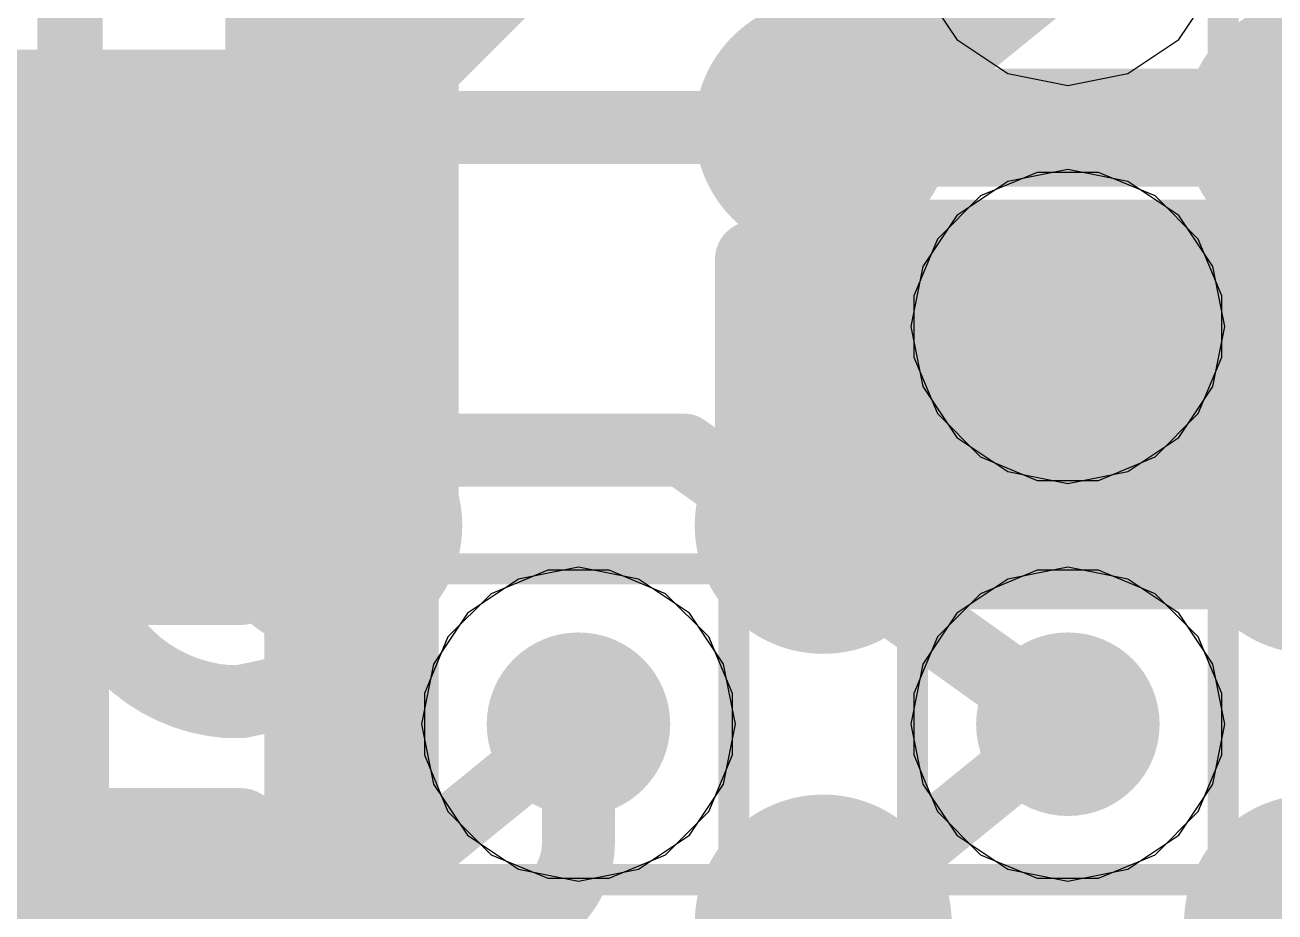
# Model space of a CAD drawing. Header units: inches. Extents: x -6 to 284, y -12 to 154.
# Drawn here: x 75.297 to 77.34, y 14.276 to 15.726 of the extents above; entities that cross this region are included whole.
import ezdxf

# ---------------------------------------------------------------- set-up
doc = ezdxf.new("R2010")
doc.units = ezdxf.units.IN
for name, color, linetype in [('Board Outline', 216, 'Continuous'), ('Bottom Layer', 5, 'Continuous'), ('Bottom Overlay', 54, 'Continuous'), ('Bottom Paste', 16, 'Continuous'), ('Bottom Solder', 6, 'Continuous'), ('Drill Drawing', 1, 'Continuous'), ('GND-1', 16, 'Continuous'), ('GND-2', 90, 'Continuous'), ('GND-3', 216, 'Continuous'), ('GND-4', 54, 'Continuous'), ('PWR-1', 156, 'Continuous'), ('PWR-2', 130, 'Continuous'), ('Signal L1', 76, 'Continuous'), ('Signal L2', 6, 'Continuous'), ('Top Layer', 1, 'Continuous'), ('Top Paste', 8, 'Continuous'), ('Top Solder', 216, 'Continuous'), ('Via Holes', 16, 'Continuous')]:
    doc.layers.add(name, color=color, linetype=linetype)

# ---------------------------------------------------------------- blocks, each defined once
blk = doc.blocks.new('C___0402_B_106')
at = {"layer": 'Bottom Layer'}
for points in [[(-0.2413, 0.3175), (-0.2412999999999999, -0.3175), (-0.6985, -0.3175), (-0.6985, 0.3175)], [(0.6985, 0.3175), (0.6985, -0.3175), (0.2413, -0.3175), (0.2412999999999999, 0.3175)]]:
    blk.add_hatch(color=5, dxfattribs=at).paths.add_polyline_path(points)
at = {"layer": 'Bottom Paste'}
for points in [[(-0.2413, 0.3175), (-0.2412999999999999, -0.3175), (-0.6985, -0.3175), (-0.6985, 0.3175)], [(0.6985, 0.3175), (0.6985, -0.3175), (0.2413, -0.3175), (0.2412999999999999, 0.3175)]]:
    blk.add_hatch(color=16, dxfattribs=at).paths.add_polyline_path(points)
at = {"layer": 'Bottom Solder'}
for points in [[(-0.18130012, 0.37749988), (-0.18130012, -0.37749988), (-0.7584998799999999, -0.37749988), (-0.7584998799999999, 0.37749988)], [(0.7584998799999999, 0.37749988), (0.7584998799999999, -0.37749988), (0.18130012, -0.37749988), (0.18130012, 0.37749988)]]:
    blk.add_hatch(color=6, dxfattribs=at).paths.add_polyline_path(points)
at = {"layer": 'Bottom Overlay'}
for points in [[(-0.7874, -0.4064, 0.127, 0.127, 0), (-0.7874, 0.4064, 0.127, 0.127, 0)], [(-0.2794, 0.4064, 0.127, 0.127, 0), (-0.7874, 0.4064, 0.127, 0.127, 0)], [(0.7874, 0.4064, 0.127, 0.127, 0), (0.2794, 0.4064, 0.127, 0.127, 0)], [(0.7874, -0.4064, 0.127, 0.127, 0), (0.7874, 0.4064, 0.127, 0.127, 0)], [(-0.2794, -0.4064, 0.127, 0.127, 0), (-0.7874, -0.4064, 0.127, 0.127, 0)], [(0.7874, -0.4064, 0.127, 0.127, 0), (0.2794, -0.4064, 0.127, 0.127, 0)]]:
    blk.add_lwpolyline(points, format="xyseb", dxfattribs=at)
for points in [[(-0.8191499999999999, 0.4064, 0.0635, 0.0635, 1), (-0.7556499999999999, 0.4064, 0.0635, 0.0635, 1)], [(-0.8191499999999999, 0.4064, 0.0635, 0.0635, 1), (-0.7556499999999999, 0.4064, 0.0635, 0.0635, 1)], [(-0.31115, 0.4064, 0.0635, 0.0635, 1), (-0.24765, 0.4064, 0.0635, 0.0635, 1)], [(0.24765, 0.4064, 0.0635, 0.0635, 1), (0.31115, 0.4064, 0.0635, 0.0635, 1)], [(0.7556499999999999, 0.4064, 0.0635, 0.0635, 1), (0.8191499999999999, 0.4064, 0.0635, 0.0635, 1)], [(0.7556499999999999, 0.4064, 0.0635, 0.0635, 1), (0.8191499999999999, 0.4064, 0.0635, 0.0635, 1)], [(-0.8191499999999999, -0.4064, 0.0635, 0.0635, 1), (-0.7556499999999999, -0.4064, 0.0635, 0.0635, 1)], [(-0.8191499999999999, -0.4064, 0.0635, 0.0635, 1), (-0.7556499999999999, -0.4064, 0.0635, 0.0635, 1)], [(-0.31115, -0.4064, 0.0635, 0.0635, 1), (-0.24765, -0.4064, 0.0635, 0.0635, 1)], [(0.24765, -0.4064, 0.0635, 0.0635, 1), (0.31115, -0.4064, 0.0635, 0.0635, 1)], [(0.7556499999999999, -0.4064, 0.0635, 0.0635, 1), (0.8191499999999999, -0.4064, 0.0635, 0.0635, 1)], [(0.7556499999999999, -0.4064, 0.0635, 0.0635, 1), (0.8191499999999999, -0.4064, 0.0635, 0.0635, 1)]]:
    blk.add_lwpolyline(points, format="xyseb", close=True, dxfattribs=at)
blk = doc.blocks.new('200_WFBGA__10_15__127')
at = {"layer": 'Top Layer'}
h = blk.add_hatch(color=1, dxfattribs=at)
edge = h.paths.add_edge_path()
edge.add_arc((1.999996, 6.824979999999999), 0.15999968, 0, 360)
h = blk.add_hatch(color=1, dxfattribs=at)
edge = h.paths.add_edge_path()
edge.add_arc((2.800096, 6.824979999999999), 0.15999968, 0, 360)
h = blk.add_hatch(color=1, dxfattribs=at)
edge = h.paths.add_edge_path()
edge.add_arc((3.599942, 6.824979999999999), 0.15999968, 0, 360)
h = blk.add_hatch(color=1, dxfattribs=at)
edge = h.paths.add_edge_path()
edge.add_arc((1.999996, 6.174994), 0.15999968, 0, 360)
h = blk.add_hatch(color=1, dxfattribs=at)
edge = h.paths.add_edge_path()
edge.add_arc((2.800096, 6.174994), 0.15999968, 0, 360)
h = blk.add_hatch(color=1, dxfattribs=at)
edge = h.paths.add_edge_path()
edge.add_arc((3.599942, 6.174994), 0.15999968, 0, 360)
h = blk.add_hatch(color=1, dxfattribs=at)
edge = h.paths.add_edge_path()
edge.add_arc((1.999996, 5.525008), 0.15999968, 0, 360)
h = blk.add_hatch(color=1, dxfattribs=at)
edge = h.paths.add_edge_path()
edge.add_arc((2.800096, 5.525008), 0.15999968, 0, 360)
h = blk.add_hatch(color=1, dxfattribs=at)
edge = h.paths.add_edge_path()
edge.add_arc((3.599942, 5.525008), 0.15999968, 0, 360)
at = {"layer": 'Top Paste'}
h = blk.add_hatch(color=8, dxfattribs=at)
edge = h.paths.add_edge_path()
edge.add_arc((1.999996, 6.824979999999999), 0.15999968, 0, 360)
h = blk.add_hatch(color=8, dxfattribs=at)
edge = h.paths.add_edge_path()
edge.add_arc((2.800096, 6.824979999999999), 0.15999968, 0, 360)
h = blk.add_hatch(color=8, dxfattribs=at)
edge = h.paths.add_edge_path()
edge.add_arc((3.599942, 6.824979999999999), 0.15999968, 0, 360)
h = blk.add_hatch(color=8, dxfattribs=at)
edge = h.paths.add_edge_path()
edge.add_arc((1.999996, 6.174994), 0.15999968, 0, 360)
h = blk.add_hatch(color=8, dxfattribs=at)
edge = h.paths.add_edge_path()
edge.add_arc((2.800096, 6.174994), 0.15999968, 0, 360)
h = blk.add_hatch(color=8, dxfattribs=at)
edge = h.paths.add_edge_path()
edge.add_arc((3.599942, 6.174994), 0.15999968, 0, 360)
h = blk.add_hatch(color=8, dxfattribs=at)
edge = h.paths.add_edge_path()
edge.add_arc((1.999996, 5.525008), 0.15999968, 0, 360)
h = blk.add_hatch(color=8, dxfattribs=at)
edge = h.paths.add_edge_path()
edge.add_arc((2.800096, 5.525008), 0.15999968, 0, 360)
h = blk.add_hatch(color=8, dxfattribs=at)
edge = h.paths.add_edge_path()
edge.add_arc((3.599942, 5.525008), 0.15999968, 0, 360)
at = {"layer": 'Top Solder'}
h = blk.add_hatch(color=216, dxfattribs=at)
edge = h.paths.add_edge_path()
edge.add_arc((1.999996, 6.824979999999999), 0.21001228, 0, 360)
h = blk.add_hatch(color=216, dxfattribs=at)
edge = h.paths.add_edge_path()
edge.add_arc((2.800096, 6.824979999999999), 0.21001228, 0, 360)
h = blk.add_hatch(color=216, dxfattribs=at)
edge = h.paths.add_edge_path()
edge.add_arc((3.599942, 6.824979999999999), 0.21001228, 0, 360)
h = blk.add_hatch(color=216, dxfattribs=at)
edge = h.paths.add_edge_path()
edge.add_arc((1.999996, 6.174994), 0.21001228, 0, 360)
h = blk.add_hatch(color=216, dxfattribs=at)
edge = h.paths.add_edge_path()
edge.add_arc((2.800096, 6.174994), 0.21001228, 0, 360)
h = blk.add_hatch(color=216, dxfattribs=at)
edge = h.paths.add_edge_path()
edge.add_arc((3.599942, 6.174994), 0.21001228, 0, 360)
h = blk.add_hatch(color=216, dxfattribs=at)
edge = h.paths.add_edge_path()
edge.add_arc((1.999996, 5.525008), 0.21001228, 0, 360)
h = blk.add_hatch(color=216, dxfattribs=at)
edge = h.paths.add_edge_path()
edge.add_arc((2.800096, 5.525008), 0.21001228, 0, 360)
h = blk.add_hatch(color=216, dxfattribs=at)
edge = h.paths.add_edge_path()
edge.add_arc((3.599942, 5.525008), 0.21001228, 0, 360)
blk = doc.blocks.new('C___0402_B_275')
at = {"layer": 'Bottom Layer'}
for points in [[(-0.2413, 0.3175), (-0.2412999999999999, -0.3175), (-0.6985, -0.3175), (-0.6985, 0.3175)], [(0.6985, 0.3175), (0.6985, -0.3175), (0.2413, -0.3175), (0.2412999999999999, 0.3175)]]:
    blk.add_hatch(color=5, dxfattribs=at).paths.add_polyline_path(points)
at = {"layer": 'Bottom Paste'}
for points in [[(-0.2413, 0.3175), (-0.2412999999999999, -0.3175), (-0.6985, -0.3175), (-0.6985, 0.3175)], [(0.6985, 0.3175), (0.6985, -0.3175), (0.2413, -0.3175), (0.2412999999999999, 0.3175)]]:
    blk.add_hatch(color=16, dxfattribs=at).paths.add_polyline_path(points)
at = {"layer": 'Bottom Solder'}
for points in [[(-0.18130012, 0.37749988), (-0.18130012, -0.37749988), (-0.7584998799999999, -0.37749988), (-0.7584998799999999, 0.37749988)], [(0.7584998799999999, 0.37749988), (0.7584998799999999, -0.37749988), (0.18130012, -0.37749988), (0.18130012, 0.37749988)]]:
    blk.add_hatch(color=6, dxfattribs=at).paths.add_polyline_path(points)
at = {"layer": 'Bottom Overlay'}
for points in [[(-0.7874, 0.4064, 0.127, 0.127, 0), (-0.7874, -0.4064, 0.127, 0.127, 0)], [(-0.2794, 0.4064, 0.127, 0.127, 0), (-0.7874, 0.4064, 0.127, 0.127, 0)], [(0.7874, 0.4064, 0.127, 0.127, 0), (0.2794, 0.4064, 0.127, 0.127, 0)], [(0.7874, 0.4064, 0.127, 0.127, 0), (0.7874, -0.4064, 0.127, 0.127, 0)], [(-0.2794, -0.4064, 0.127, 0.127, 0), (-0.7874, -0.4064, 0.127, 0.127, 0)], [(0.7874, -0.4064, 0.127, 0.127, 0), (0.2794, -0.4064, 0.127, 0.127, 0)]]:
    blk.add_lwpolyline(points, format="xyseb", dxfattribs=at)
for points in [[(-0.8191499999999999, 0.4064, 0.0635, 0.0635, 1), (-0.7556499999999999, 0.4064, 0.0635, 0.0635, 1)], [(-0.8191499999999999, 0.4064, 0.0635, 0.0635, 1), (-0.7556499999999999, 0.4064, 0.0635, 0.0635, 1)], [(-0.31115, 0.4064, 0.0635, 0.0635, 1), (-0.24765, 0.4064, 0.0635, 0.0635, 1)], [(0.24765, 0.4064, 0.0635, 0.0635, 1), (0.31115, 0.4064, 0.0635, 0.0635, 1)], [(0.7556499999999999, 0.4064, 0.0635, 0.0635, 1), (0.8191499999999999, 0.4064, 0.0635, 0.0635, 1)], [(0.7556499999999999, 0.4064, 0.0635, 0.0635, 1), (0.8191499999999999, 0.4064, 0.0635, 0.0635, 1)], [(-0.8191499999999999, -0.4064, 0.0635, 0.0635, 1), (-0.7556499999999999, -0.4064, 0.0635, 0.0635, 1)], [(-0.8191499999999999, -0.4064, 0.0635, 0.0635, 1), (-0.7556499999999999, -0.4064, 0.0635, 0.0635, 1)], [(-0.31115, -0.4064, 0.0635, 0.0635, 1), (-0.24765, -0.4064, 0.0635, 0.0635, 1)], [(0.24765, -0.4064, 0.0635, 0.0635, 1), (0.31115, -0.4064, 0.0635, 0.0635, 1)], [(0.7556499999999999, -0.4064, 0.0635, 0.0635, 1), (0.8191499999999999, -0.4064, 0.0635, 0.0635, 1)], [(0.7556499999999999, -0.4064, 0.0635, 0.0635, 1), (0.8191499999999999, -0.4064, 0.0635, 0.0635, 1)]]:
    blk.add_lwpolyline(points, format="xyseb", close=True, dxfattribs=at)
blk = doc.blocks.new('C___0402_B_283')
at = {"layer": 'Bottom Layer'}
for points in [[(-0.2413, 0.3175), (-0.2412999999999999, -0.3175), (-0.6985, -0.3175), (-0.6985, 0.3175)], [(0.6985, 0.3175), (0.6985, -0.3175), (0.2413, -0.3175), (0.2412999999999999, 0.3175)]]:
    blk.add_hatch(color=5, dxfattribs=at).paths.add_polyline_path(points)
at = {"layer": 'Bottom Paste'}
for points in [[(-0.2413, 0.3175), (-0.2412999999999999, -0.3175), (-0.6985, -0.3175), (-0.6985, 0.3175)], [(0.6985, 0.3175), (0.6985, -0.3175), (0.2413, -0.3175), (0.2412999999999999, 0.3175)]]:
    blk.add_hatch(color=16, dxfattribs=at).paths.add_polyline_path(points)
at = {"layer": 'Bottom Solder'}
for points in [[(-0.18130012, 0.37749988), (-0.18130012, -0.37749988), (-0.7584998799999999, -0.37749988), (-0.7584998799999999, 0.37749988)], [(0.7584998799999999, 0.37749988), (0.7584998799999999, -0.37749988), (0.18130012, -0.37749988), (0.18130012, 0.37749988)]]:
    blk.add_hatch(color=6, dxfattribs=at).paths.add_polyline_path(points)
at = {"layer": 'Bottom Overlay'}
for points in [[(-0.7874, 0.4064, 0.127, 0.127, 0), (-0.7874, -0.4064, 0.127, 0.127, 0)], [(-0.2794, 0.4064, 0.127, 0.127, 0), (-0.7874, 0.4064, 0.127, 0.127, 0)], [(0.7874, 0.4064, 0.127, 0.127, 0), (0.2794, 0.4064, 0.127, 0.127, 0)], [(0.7874, 0.4064, 0.127, 0.127, 0), (0.7874, -0.4064, 0.127, 0.127, 0)], [(-0.2794, -0.4064, 0.127, 0.127, 0), (-0.7874, -0.4064, 0.127, 0.127, 0)], [(0.7874, -0.4064, 0.127, 0.127, 0), (0.2794, -0.4064, 0.127, 0.127, 0)]]:
    blk.add_lwpolyline(points, format="xyseb", dxfattribs=at)
for points in [[(-0.8191499999999999, 0.4064, 0.0635, 0.0635, 1), (-0.7556499999999999, 0.4064, 0.0635, 0.0635, 1)], [(-0.8191499999999999, 0.4064, 0.0635, 0.0635, 1), (-0.7556499999999999, 0.4064, 0.0635, 0.0635, 1)], [(-0.31115, 0.4064, 0.0635, 0.0635, 1), (-0.24765, 0.4064, 0.0635, 0.0635, 1)], [(0.24765, 0.4064, 0.0635, 0.0635, 1), (0.31115, 0.4064, 0.0635, 0.0635, 1)], [(0.7556499999999999, 0.4064, 0.0635, 0.0635, 1), (0.8191499999999999, 0.4064, 0.0635, 0.0635, 1)], [(0.7556499999999999, 0.4064, 0.0635, 0.0635, 1), (0.8191499999999999, 0.4064, 0.0635, 0.0635, 1)], [(-0.8191499999999999, -0.4064, 0.0635, 0.0635, 1), (-0.7556499999999999, -0.4064, 0.0635, 0.0635, 1)], [(-0.8191499999999999, -0.4064, 0.0635, 0.0635, 1), (-0.7556499999999999, -0.4064, 0.0635, 0.0635, 1)], [(-0.31115, -0.4064, 0.0635, 0.0635, 1), (-0.24765, -0.4064, 0.0635, 0.0635, 1)], [(0.24765, -0.4064, 0.0635, 0.0635, 1), (0.31115, -0.4064, 0.0635, 0.0635, 1)], [(0.7556499999999999, -0.4064, 0.0635, 0.0635, 1), (0.8191499999999999, -0.4064, 0.0635, 0.0635, 1)], [(0.7556499999999999, -0.4064, 0.0635, 0.0635, 1), (0.8191499999999999, -0.4064, 0.0635, 0.0635, 1)]]:
    blk.add_lwpolyline(points, format="xyseb", close=True, dxfattribs=at)

msp = doc.modelspace()

# ---------------------------------------------------------------- hatches: boundary and pattern name
at = {"layer": 'Bottom Layer'}
h = msp.add_hatch(color=5, dxfattribs=at)
edge = h.paths.add_edge_path()
edge.add_arc((77.00183482, 15.2331928), 0.1499997, 0, 360)
h = msp.add_hatch(color=5, dxfattribs=at)
edge = h.paths.add_edge_path()
edge.add_arc((76.20184404, 14.58319156), 0.1499997, 0, 360)
h = msp.add_hatch(color=5, dxfattribs=at)
edge = h.paths.add_edge_path()
edge.add_arc((77.00184497999999, 14.58319156), 0.1499997, 0, 360)
at = {"layer": 'GND-1'}
h = msp.add_hatch(color=16, dxfattribs=at)
edge = h.paths.add_edge_path()
edge.add_arc((77.00183482, 15.2331928), 0.1499997, 0, 360)
h = msp.add_hatch(color=16, dxfattribs=at)
edge = h.paths.add_edge_path()
edge.add_arc((76.20184404, 14.58319156), 0.1499997, 0, 360)
h = msp.add_hatch(color=16, dxfattribs=at)
edge = h.paths.add_edge_path()
edge.add_arc((77.00184497999999, 14.58319156), 0.1499997, 0, 360)
at = {"layer": 'GND-2'}
h = msp.add_hatch(color=90, dxfattribs=at)
edge = h.paths.add_edge_path()
edge.add_arc((77.00183482, 15.2331928), 0.1499997, 0, 360)
h = msp.add_hatch(color=90, dxfattribs=at)
edge = h.paths.add_edge_path()
edge.add_arc((76.20184404, 14.58319156), 0.1499997, 0, 360)
h = msp.add_hatch(color=90, dxfattribs=at)
edge = h.paths.add_edge_path()
edge.add_arc((77.00184497999999, 14.58319156), 0.1499997, 0, 360)
at = {"layer": 'GND-3'}
h = msp.add_hatch(color=216, dxfattribs=at)
edge = h.paths.add_edge_path()
edge.add_arc((77.00183482, 15.2331928), 0.1499997, 0, 360)
h = msp.add_hatch(color=216, dxfattribs=at)
edge = h.paths.add_edge_path()
edge.add_arc((76.20184404, 14.58319156), 0.1499997, 0, 360)
h = msp.add_hatch(color=216, dxfattribs=at)
edge = h.paths.add_edge_path()
edge.add_arc((77.00184497999999, 14.58319156), 0.1499997, 0, 360)
at = {"layer": 'GND-4'}
h = msp.add_hatch(color=54, dxfattribs=at)
edge = h.paths.add_edge_path()
edge.add_arc((77.00183482, 15.2331928), 0.1499997, 0, 360)
h = msp.add_hatch(color=54, dxfattribs=at)
edge = h.paths.add_edge_path()
edge.add_arc((76.20184404, 14.58319156), 0.1499997, 0, 360)
h = msp.add_hatch(color=54, dxfattribs=at)
edge = h.paths.add_edge_path()
edge.add_arc((77.00184497999999, 14.58319156), 0.1499997, 0, 360)
at = {"layer": 'PWR-1'}
h = msp.add_hatch(color=156, dxfattribs=at)
edge = h.paths.add_edge_path()
edge.add_arc((77.00183482, 15.2331928), 0.1499997, 0, 360)
h = msp.add_hatch(color=156, dxfattribs=at)
edge = h.paths.add_edge_path()
edge.add_arc((76.20184404, 14.58319156), 0.1499997, 0, 360)
h = msp.add_hatch(color=156, dxfattribs=at)
edge = h.paths.add_edge_path()
edge.add_arc((77.00184497999999, 14.58319156), 0.1499997, 0, 360)
at = {"layer": 'PWR-2'}
h = msp.add_hatch(color=130, dxfattribs=at)
edge = h.paths.add_edge_path()
edge.add_arc((77.00183482, 15.2331928), 0.1499997, 0, 360)
h = msp.add_hatch(color=130, dxfattribs=at)
edge = h.paths.add_edge_path()
edge.add_arc((76.20184404, 14.58319156), 0.1499997, 0, 360)
h = msp.add_hatch(color=130, dxfattribs=at)
edge = h.paths.add_edge_path()
edge.add_arc((77.00184497999999, 14.58319156), 0.1499997, 0, 360)
at = {"layer": 'Signal L1'}
h = msp.add_hatch(color=76, dxfattribs=at)
edge = h.paths.add_edge_path()
edge.add_arc((77.00183482, 15.2331928), 0.1499997, 0, 360)
h = msp.add_hatch(color=76, dxfattribs=at)
edge = h.paths.add_edge_path()
edge.add_arc((76.20184404, 14.58319156), 0.1499997, 0, 360)
h = msp.add_hatch(color=76, dxfattribs=at)
edge = h.paths.add_edge_path()
edge.add_arc((77.00184497999999, 14.58319156), 0.1499997, 0, 360)
at = {"layer": 'Signal L2'}
h = msp.add_hatch(color=6, dxfattribs=at)
edge = h.paths.add_edge_path()
edge.add_arc((77.00183482, 15.2331928), 0.1499997, 0, 360)
h = msp.add_hatch(color=6, dxfattribs=at)
edge = h.paths.add_edge_path()
edge.add_arc((76.20184404, 14.58319156), 0.1499997, 0, 360)
h = msp.add_hatch(color=6, dxfattribs=at)
edge = h.paths.add_edge_path()
edge.add_arc((77.00184497999999, 14.58319156), 0.1499997, 0, 360)
at = {"layer": 'Top Layer'}
h = msp.add_hatch(color=1, dxfattribs=at)
edge = h.paths.add_edge_path()
edge.add_arc((77.00183482, 15.2331928), 0.1499997, 0, 360)
h = msp.add_hatch(color=1, dxfattribs=at)
edge = h.paths.add_edge_path()
edge.add_arc((76.20184404, 14.58319156), 0.1499997, 0, 360)
h = msp.add_hatch(color=1, dxfattribs=at)
edge = h.paths.add_edge_path()
edge.add_arc((77.00184497999999, 14.58319156), 0.1499997, 0, 360)
at = {"layer": 'Via Holes'}
h = msp.add_hatch(color=7, dxfattribs=at)
edge = h.paths.add_edge_path()
edge.add_arc((77.00183482, 15.2331928), 0.07499858, 0, 360)
h = msp.add_hatch(color=7, dxfattribs=at)
edge = h.paths.add_edge_path()
edge.add_arc((76.20184404, 14.58319156), 0.07499858, 0, 360)
h = msp.add_hatch(color=7, dxfattribs=at)
edge = h.paths.add_edge_path()
edge.add_arc((77.00184497999999, 14.58319156), 0.07499858, 0, 360)

# ---------------------------------------------------------------- linework, layer by layer
at = {"layer": 'Board Outline'}
msp.add_lwpolyline([(75.55088776, 20.35987292, 0.1778, 0.1778, -0.4142135158828696), (82.72026128, 13.18848264, 0.1778, 0.1778, 0)], format="xyseb", dxfattribs=at)
at = {"layer": 'Bottom Layer'}
msp.add_lwpolyline([(75.33273731999999, 14.00881628, 0.2032, 0.2032, 0), (75.33273731999999, 15.17721628, 0.2032, 0.2032, 0)], format="xyseb", dxfattribs=at)
msp.add_lwpolyline([(75.28193732, 15.17721628, 0.1016, 0.1016, 1), (75.38353732, 15.17721628, 0.1016, 0.1016, 1)], format="xyseb", close=True, dxfattribs=at)
at = {"layer": 'Drill Drawing'}
for points in [[(76.74783482, 15.62919404, 0.0508, 0.0508, 0), (76.74783482, 16.13719404, 0.0508, 0.0508, 0)], [(77.25583481999999, 15.62919404, 0.0508, 0.0508, 0), (77.25583481999999, 16.13719404, 0.0508, 0.0508, 0)], [(76.74783482, 15.62919404, 0.0508, 0.0508, 0), (77.25583481999999, 15.62919404, 0.0508, 0.0508, 0)], [(76.74783482, 15.4871928, 0.0508, 0.0508, 0), (77.25583481999999, 15.4871928, 0.0508, 0.0508, 0)], [(76.74783482, 14.9791928, 0.0508, 0.0508, 0), (76.74783482, 15.4871928, 0.0508, 0.0508, 0)], [(77.25583481999999, 14.9791928, 0.0508, 0.0508, 0), (77.25583481999999, 15.4871928, 0.0508, 0.0508, 0)], [(76.74783482, 14.9791928, 0.0508, 0.0508, 0), (77.25583481999999, 14.9791928, 0.0508, 0.0508, 0)], [(75.94784403999999, 14.83719156, 0.0508, 0.0508, 0), (76.45584404, 14.83719156, 0.0508, 0.0508, 0)], [(75.94784403999999, 14.32919156, 0.0508, 0.0508, 0), (75.94784403999999, 14.83719156, 0.0508, 0.0508, 0)], [(76.45584404, 14.32919156, 0.0508, 0.0508, 0), (76.45584404, 14.83719156, 0.0508, 0.0508, 0)], [(76.74784498, 14.83719156, 0.0508, 0.0508, 0), (77.25584497999999, 14.83719156, 0.0508, 0.0508, 0)], [(76.74784498, 14.32919156, 0.0508, 0.0508, 0), (76.74784498, 14.83719156, 0.0508, 0.0508, 0)], [(77.25584497999999, 14.32919156, 0.0508, 0.0508, 0), (77.25584497999999, 14.83719156, 0.0508, 0.0508, 0)], [(75.94784403999999, 14.32919156, 0.0508, 0.0508, 0), (76.45584404, 14.32919156, 0.0508, 0.0508, 0)], [(76.74784498, 14.32919156, 0.0508, 0.0508, 0), (77.25584497999999, 14.32919156, 0.0508, 0.0508, 0)]]:
    msp.add_lwpolyline(points, format="xyseb", dxfattribs=at)
for points in [[(76.73513482, 15.62919404, 0.0254, 0.0254, 1), (76.76053481999999, 15.62919404, 0.0254, 0.0254, 1)], [(76.73513482, 15.62919404, 0.0254, 0.0254, 1), (76.76053481999999, 15.62919404, 0.0254, 0.0254, 1)], [(77.24313482, 15.62919404, 0.0254, 0.0254, 1), (77.26853482, 15.62919404, 0.0254, 0.0254, 1)], [(77.24313482, 15.62919404, 0.0254, 0.0254, 1), (77.26853482, 15.62919404, 0.0254, 0.0254, 1)], [(76.73513482, 15.4871928, 0.0254, 0.0254, 1), (76.76053481999999, 15.4871928, 0.0254, 0.0254, 1)], [(76.73513482, 15.4871928, 0.0254, 0.0254, 1), (76.76053481999999, 15.4871928, 0.0254, 0.0254, 1)], [(77.24313482, 15.4871928, 0.0254, 0.0254, 1), (77.26853482, 15.4871928, 0.0254, 0.0254, 1)], [(77.24313482, 15.4871928, 0.0254, 0.0254, 1), (77.26853482, 15.4871928, 0.0254, 0.0254, 1)], [(76.73513482, 14.9791928, 0.0254, 0.0254, 1), (76.76053481999999, 14.9791928, 0.0254, 0.0254, 1)], [(76.73513482, 14.9791928, 0.0254, 0.0254, 1), (76.76053481999999, 14.9791928, 0.0254, 0.0254, 1)], [(77.24313482, 14.9791928, 0.0254, 0.0254, 1), (77.26853482, 14.9791928, 0.0254, 0.0254, 1)], [(77.24313482, 14.9791928, 0.0254, 0.0254, 1), (77.26853482, 14.9791928, 0.0254, 0.0254, 1)], [(75.93514404, 14.83719156, 0.0254, 0.0254, 1), (75.96054404, 14.83719156, 0.0254, 0.0254, 1)], [(75.93514404, 14.83719156, 0.0254, 0.0254, 1), (75.96054404, 14.83719156, 0.0254, 0.0254, 1)], [(76.44314403999999, 14.83719156, 0.0254, 0.0254, 1), (76.46854404, 14.83719156, 0.0254, 0.0254, 1)], [(76.44314403999999, 14.83719156, 0.0254, 0.0254, 1), (76.46854404, 14.83719156, 0.0254, 0.0254, 1)], [(76.73514497999999, 14.83719156, 0.0254, 0.0254, 1), (76.76054498, 14.83719156, 0.0254, 0.0254, 1)], [(76.73514497999999, 14.83719156, 0.0254, 0.0254, 1), (76.76054498, 14.83719156, 0.0254, 0.0254, 1)], [(77.24314498, 14.83719156, 0.0254, 0.0254, 1), (77.26854498, 14.83719156, 0.0254, 0.0254, 1)], [(77.24314498, 14.83719156, 0.0254, 0.0254, 1), (77.26854498, 14.83719156, 0.0254, 0.0254, 1)], [(75.93514404, 14.32919156, 0.0254, 0.0254, 1), (75.96054404, 14.32919156, 0.0254, 0.0254, 1)], [(75.93514404, 14.32919156, 0.0254, 0.0254, 1), (75.96054404, 14.32919156, 0.0254, 0.0254, 1)], [(76.44314403999999, 14.32919156, 0.0254, 0.0254, 1), (76.46854404, 14.32919156, 0.0254, 0.0254, 1)], [(76.44314403999999, 14.32919156, 0.0254, 0.0254, 1), (76.46854404, 14.32919156, 0.0254, 0.0254, 1)], [(76.73514497999999, 14.32919156, 0.0254, 0.0254, 1), (76.76054498, 14.32919156, 0.0254, 0.0254, 1)], [(76.73514497999999, 14.32919156, 0.0254, 0.0254, 1), (76.76054498, 14.32919156, 0.0254, 0.0254, 1)], [(77.24314498, 14.32919156, 0.0254, 0.0254, 1), (77.26854498, 14.32919156, 0.0254, 0.0254, 1)], [(77.24314498, 14.32919156, 0.0254, 0.0254, 1), (77.26854498, 14.32919156, 0.0254, 0.0254, 1)]]:
    msp.add_lwpolyline(points, format="xyseb", close=True, dxfattribs=at)
at = {"layer": 'GND-1'}
for p, q in [((76.9517892, 15.4847925), (76.85931542, 15.4464893)), ((77.05188043999999, 15.4847925), (76.9517892, 15.4847925)), ((77.14435422, 15.4464893), (77.05188043999999, 15.4847925)), ((76.85931542, 15.4464893), (76.78853832, 15.3757122)), ((77.21513132, 15.3757122), (77.14435422, 15.4464893)), ((76.78853832, 15.3757122), (76.75023512, 15.28323842)), ((77.25343452, 15.28323842), (77.21513132, 15.3757122)), ((76.75023512, 15.28323842), (76.75023512, 15.18314718)), ((77.25343452, 15.18314718), (77.25343452, 15.28323842)), ((76.75023512, 15.18314718), (76.78853832, 15.0906734)), ((77.21513132, 15.0906734), (77.25343452, 15.18314718)), ((76.78853832, 15.0906734), (76.85931542, 15.0198963)), ((77.14435422, 15.0198963), (77.21513132, 15.0906734)), ((76.85931542, 15.0198963), (76.9517892, 14.9815931)), ((77.05188043999999, 14.9815931), (77.14435422, 15.0198963)), ((76.9517892, 14.9815931), (77.05188043999999, 14.9815931)), ((76.15179842, 14.83479126), (76.05932464, 14.79648806)), ((76.25188966, 14.83479126), (76.15179842, 14.83479126)), ((76.34436344, 14.79648806), (76.25188966, 14.83479126)), ((76.95179936, 14.83479126), (76.85932558, 14.79648806)), ((77.05189060000001, 14.83479126), (76.95179936, 14.83479126)), ((77.14436437999998, 14.79648806), (77.05189060000001, 14.83479126)), ((76.05932464, 14.79648806), (75.98854754, 14.72571096)), ((76.41514054, 14.72571096), (76.34436344, 14.79648806)), ((76.85932558, 14.79648806), (76.78854848, 14.72571096)), ((77.21514147999999, 14.72571096), (77.14436437999998, 14.79648806)), ((75.98854754, 14.72571096), (75.95024434, 14.63323718)), ((76.45344374, 14.63323718), (76.41514054, 14.72571096)), ((76.78854848, 14.72571096), (76.75024527999999, 14.63323718)), ((77.25344468, 14.63323718), (77.21514147999999, 14.72571096)), ((75.95024434, 14.63323718), (75.95024434, 14.53314594)), ((76.45344374, 14.53314594), (76.45344374, 14.63323718)), ((76.75024527999999, 14.63323718), (76.75024527999999, 14.53314594)), ((77.25344468, 14.53314594), (77.25344468, 14.63323718)), ((75.95024434, 14.53314594), (75.98854754, 14.44067216)), ((76.41514054, 14.44067216), (76.45344374, 14.53314594)), ((76.75024527999999, 14.53314594), (76.78854848, 14.44067216)), ((77.21514147999999, 14.44067216), (77.25344468, 14.53314594)), ((75.98854754, 14.44067216), (76.05932464, 14.36989506)), ((76.34436344, 14.36989506), (76.41514054, 14.44067216)), ((76.78854848, 14.44067216), (76.85932558, 14.36989506)), ((77.14436437999998, 14.36989506), (77.21514147999999, 14.44067216)), ((76.05932464, 14.36989506), (76.15179842, 14.33159186)), ((76.25188966, 14.33159186), (76.34436344, 14.36989506)), ((76.85932558, 14.36989506), (76.95179936, 14.33159186)), ((77.05189060000001, 14.33159186), (77.14436437999998, 14.36989506)), ((76.15179842, 14.33159186), (76.25188966, 14.33159186)), ((76.95179936, 14.33159186), (77.05189060000001, 14.33159186))]:
    msp.add_line(p, q, dxfattribs=at)
at = {"layer": 'GND-2'}
for p, q in [((76.9517892, 15.4847925), (76.85931542, 15.4464893)), ((77.05188043999999, 15.4847925), (76.9517892, 15.4847925)), ((77.14435422, 15.4464893), (77.05188043999999, 15.4847925)), ((76.85931542, 15.4464893), (76.78853832, 15.3757122)), ((77.21513132, 15.3757122), (77.14435422, 15.4464893)), ((76.78853832, 15.3757122), (76.75023512, 15.28323842)), ((77.25343452, 15.28323842), (77.21513132, 15.3757122)), ((76.75023512, 15.28323842), (76.75023512, 15.18314718)), ((77.25343452, 15.18314718), (77.25343452, 15.28323842)), ((76.75023512, 15.18314718), (76.78853832, 15.0906734)), ((77.21513132, 15.0906734), (77.25343452, 15.18314718)), ((76.78853832, 15.0906734), (76.85931542, 15.0198963)), ((77.14435422, 15.0198963), (77.21513132, 15.0906734)), ((76.85931542, 15.0198963), (76.9517892, 14.9815931)), ((77.05188043999999, 14.9815931), (77.14435422, 15.0198963)), ((76.9517892, 14.9815931), (77.05188043999999, 14.9815931)), ((76.15179842, 14.83479126), (76.05932464, 14.79648806)), ((76.25188966, 14.83479126), (76.15179842, 14.83479126)), ((76.34436344, 14.79648806), (76.25188966, 14.83479126)), ((76.95179936, 14.83479126), (76.85932558, 14.79648806)), ((77.05189060000001, 14.83479126), (76.95179936, 14.83479126)), ((77.14436437999998, 14.79648806), (77.05189060000001, 14.83479126)), ((76.05932464, 14.79648806), (75.98854754, 14.72571096)), ((76.41514054, 14.72571096), (76.34436344, 14.79648806)), ((76.85932558, 14.79648806), (76.78854848, 14.72571096)), ((77.21514147999999, 14.72571096), (77.14436437999998, 14.79648806)), ((75.98854754, 14.72571096), (75.95024434, 14.63323718)), ((76.45344374, 14.63323718), (76.41514054, 14.72571096)), ((76.78854848, 14.72571096), (76.75024527999999, 14.63323718)), ((77.25344468, 14.63323718), (77.21514147999999, 14.72571096)), ((75.95024434, 14.63323718), (75.95024434, 14.53314594)), ((76.45344374, 14.53314594), (76.45344374, 14.63323718)), ((76.75024527999999, 14.63323718), (76.75024527999999, 14.53314594)), ((77.25344468, 14.53314594), (77.25344468, 14.63323718)), ((75.95024434, 14.53314594), (75.98854754, 14.44067216)), ((76.41514054, 14.44067216), (76.45344374, 14.53314594)), ((76.75024527999999, 14.53314594), (76.78854848, 14.44067216)), ((77.21514147999999, 14.44067216), (77.25344468, 14.53314594)), ((75.98854754, 14.44067216), (76.05932464, 14.36989506)), ((76.34436344, 14.36989506), (76.41514054, 14.44067216)), ((76.78854848, 14.44067216), (76.85932558, 14.36989506)), ((77.14436437999998, 14.36989506), (77.21514147999999, 14.44067216)), ((76.05932464, 14.36989506), (76.15179842, 14.33159186)), ((76.25188966, 14.33159186), (76.34436344, 14.36989506)), ((76.85932558, 14.36989506), (76.95179936, 14.33159186)), ((77.05189060000001, 14.33159186), (77.14436437999998, 14.36989506)), ((76.15179842, 14.33159186), (76.25188966, 14.33159186)), ((76.95179936, 14.33159186), (77.05189060000001, 14.33159186))]:
    msp.add_line(p, q, dxfattribs=at)
at = {"layer": 'GND-3'}
for p, q in [((76.9517892, 15.4847925), (76.85931542, 15.4464893)), ((77.05188043999999, 15.4847925), (76.9517892, 15.4847925)), ((77.14435422, 15.4464893), (77.05188043999999, 15.4847925)), ((76.85931542, 15.4464893), (76.78853832, 15.3757122)), ((77.21513132, 15.3757122), (77.14435422, 15.4464893)), ((76.78853832, 15.3757122), (76.75023512, 15.28323842)), ((77.25343452, 15.28323842), (77.21513132, 15.3757122)), ((76.75023512, 15.28323842), (76.75023512, 15.18314718)), ((77.25343452, 15.18314718), (77.25343452, 15.28323842)), ((76.75023512, 15.18314718), (76.78853832, 15.0906734)), ((77.21513132, 15.0906734), (77.25343452, 15.18314718)), ((76.78853832, 15.0906734), (76.85931542, 15.0198963)), ((77.14435422, 15.0198963), (77.21513132, 15.0906734)), ((76.85931542, 15.0198963), (76.9517892, 14.9815931)), ((77.05188043999999, 14.9815931), (77.14435422, 15.0198963)), ((76.9517892, 14.9815931), (77.05188043999999, 14.9815931)), ((76.15179842, 14.83479126), (76.05932464, 14.79648806)), ((76.25188966, 14.83479126), (76.15179842, 14.83479126)), ((76.34436344, 14.79648806), (76.25188966, 14.83479126)), ((76.95179936, 14.83479126), (76.85932558, 14.79648806)), ((77.05189060000001, 14.83479126), (76.95179936, 14.83479126)), ((77.14436437999998, 14.79648806), (77.05189060000001, 14.83479126)), ((76.05932464, 14.79648806), (75.98854754, 14.72571096)), ((76.41514054, 14.72571096), (76.34436344, 14.79648806)), ((76.85932558, 14.79648806), (76.78854848, 14.72571096)), ((77.21514147999999, 14.72571096), (77.14436437999998, 14.79648806)), ((75.98854754, 14.72571096), (75.95024434, 14.63323718)), ((76.45344374, 14.63323718), (76.41514054, 14.72571096)), ((76.78854848, 14.72571096), (76.75024527999999, 14.63323718)), ((77.25344468, 14.63323718), (77.21514147999999, 14.72571096)), ((75.95024434, 14.63323718), (75.95024434, 14.53314594)), ((76.45344374, 14.53314594), (76.45344374, 14.63323718)), ((76.75024527999999, 14.63323718), (76.75024527999999, 14.53314594)), ((77.25344468, 14.53314594), (77.25344468, 14.63323718)), ((75.95024434, 14.53314594), (75.98854754, 14.44067216)), ((76.41514054, 14.44067216), (76.45344374, 14.53314594)), ((76.75024527999999, 14.53314594), (76.78854848, 14.44067216)), ((77.21514147999999, 14.44067216), (77.25344468, 14.53314594)), ((75.98854754, 14.44067216), (76.05932464, 14.36989506)), ((76.34436344, 14.36989506), (76.41514054, 14.44067216)), ((76.78854848, 14.44067216), (76.85932558, 14.36989506)), ((77.14436437999998, 14.36989506), (77.21514147999999, 14.44067216)), ((76.05932464, 14.36989506), (76.15179842, 14.33159186)), ((76.25188966, 14.33159186), (76.34436344, 14.36989506)), ((76.85932558, 14.36989506), (76.95179936, 14.33159186)), ((77.05189060000001, 14.33159186), (77.14436437999998, 14.36989506)), ((76.15179842, 14.33159186), (76.25188966, 14.33159186)), ((76.95179936, 14.33159186), (77.05189060000001, 14.33159186))]:
    msp.add_line(p, q, dxfattribs=at)
at = {"layer": 'GND-4'}
for p, q in [((76.9517892, 15.4847925), (76.85931542, 15.4464893)), ((77.05188043999999, 15.4847925), (76.9517892, 15.4847925)), ((77.14435422, 15.4464893), (77.05188043999999, 15.4847925)), ((76.85931542, 15.4464893), (76.78853832, 15.3757122)), ((77.21513132, 15.3757122), (77.14435422, 15.4464893)), ((76.78853832, 15.3757122), (76.75023512, 15.28323842)), ((77.25343452, 15.28323842), (77.21513132, 15.3757122)), ((76.75023512, 15.28323842), (76.75023512, 15.18314718)), ((77.25343452, 15.18314718), (77.25343452, 15.28323842)), ((76.75023512, 15.18314718), (76.78853832, 15.0906734)), ((77.21513132, 15.0906734), (77.25343452, 15.18314718)), ((76.78853832, 15.0906734), (76.85931542, 15.0198963)), ((77.14435422, 15.0198963), (77.21513132, 15.0906734)), ((76.85931542, 15.0198963), (76.9517892, 14.9815931)), ((77.05188043999999, 14.9815931), (77.14435422, 15.0198963)), ((76.9517892, 14.9815931), (77.05188043999999, 14.9815931)), ((76.15179842, 14.83479126), (76.05932464, 14.79648806)), ((76.25188966, 14.83479126), (76.15179842, 14.83479126)), ((76.34436344, 14.79648806), (76.25188966, 14.83479126)), ((76.95179936, 14.83479126), (76.85932558, 14.79648806)), ((77.05189060000001, 14.83479126), (76.95179936, 14.83479126)), ((77.14436437999998, 14.79648806), (77.05189060000001, 14.83479126)), ((76.05932464, 14.79648806), (75.98854754, 14.72571096)), ((76.41514054, 14.72571096), (76.34436344, 14.79648806)), ((76.85932558, 14.79648806), (76.78854848, 14.72571096)), ((77.21514147999999, 14.72571096), (77.14436437999998, 14.79648806)), ((75.98854754, 14.72571096), (75.95024434, 14.63323718)), ((76.45344374, 14.63323718), (76.41514054, 14.72571096)), ((76.78854848, 14.72571096), (76.75024527999999, 14.63323718)), ((77.25344468, 14.63323718), (77.21514147999999, 14.72571096)), ((75.95024434, 14.63323718), (75.95024434, 14.53314594)), ((76.45344374, 14.53314594), (76.45344374, 14.63323718)), ((76.75024527999999, 14.63323718), (76.75024527999999, 14.53314594)), ((77.25344468, 14.53314594), (77.25344468, 14.63323718)), ((75.95024434, 14.53314594), (75.98854754, 14.44067216)), ((76.41514054, 14.44067216), (76.45344374, 14.53314594)), ((76.75024527999999, 14.53314594), (76.78854848, 14.44067216)), ((77.21514147999999, 14.44067216), (77.25344468, 14.53314594)), ((75.98854754, 14.44067216), (76.05932464, 14.36989506)), ((76.34436344, 14.36989506), (76.41514054, 14.44067216)), ((76.78854848, 14.44067216), (76.85932558, 14.36989506)), ((77.14436437999998, 14.36989506), (77.21514147999999, 14.44067216)), ((76.05932464, 14.36989506), (76.15179842, 14.33159186)), ((76.25188966, 14.33159186), (76.34436344, 14.36989506)), ((76.85932558, 14.36989506), (76.95179936, 14.33159186)), ((77.05189060000001, 14.33159186), (77.14436437999998, 14.36989506)), ((76.15179842, 14.33159186), (76.25188966, 14.33159186)), ((76.95179936, 14.33159186), (77.05189060000001, 14.33159186))]:
    msp.add_line(p, q, dxfattribs=at)
at = {"layer": 'PWR-1'}
for p, q in [((76.7648325, 15.78502558), (76.82044072, 15.70179994)), ((77.18322891999999, 15.70179994), (77.23883713999999, 15.78502558)), ((76.82044072, 15.70179994), (76.90366636, 15.64619172)), ((77.10000328, 15.64619172), (77.18322891999999, 15.70179994)), ((76.90366636, 15.64619172), (77.00183482, 15.6266642)), ((77.00183482, 15.6266642), (77.10000328, 15.64619172)), ((77.00183482, 15.48972264), (76.90366636, 15.47019512)), ((77.10000328, 15.47019512), (77.00183482, 15.48972264)), ((76.90366636, 15.47019512), (76.82044072, 15.4145869)), ((77.18322891999999, 15.4145869), (77.10000328, 15.47019512)), ((76.82044072, 15.4145869), (76.7648325, 15.33136126)), ((77.23883713999999, 15.33136126), (77.18322891999999, 15.4145869)), ((76.7648325, 15.33136126), (76.74530497999999, 15.2331928)), ((77.25836466, 15.2331928), (77.23883713999999, 15.33136126)), ((76.74530497999999, 15.2331928), (76.7648325, 15.13502434)), ((77.23883713999999, 15.13502434), (77.25836466, 15.2331928)), ((76.7648325, 15.13502434), (76.82044072, 15.0517987)), ((77.18322891999999, 15.0517987), (77.23883713999999, 15.13502434)), ((76.82044072, 15.0517987), (76.90366636, 14.99619048)), ((77.10000328, 14.99619048), (77.18322891999999, 15.0517987)), ((76.90366636, 14.99619048), (77.00183482, 14.97666296)), ((77.00183482, 14.97666296), (77.10000328, 14.99619048)), ((76.20184404, 14.8397214), (76.10367557999999, 14.82019388)), ((76.3000125, 14.82019388), (76.20184404, 14.8397214)), ((77.00184497999999, 14.8397214), (76.90367651999999, 14.82019388)), ((77.10001344, 14.82019388), (77.00184497999999, 14.8397214)), ((76.10367557999999, 14.82019388), (76.02044993999999, 14.76458566)), ((76.38323814, 14.76458566), (76.3000125, 14.82019388)), ((76.90367651999999, 14.82019388), (76.82045088, 14.76458566)), ((77.18323907999999, 14.76458566), (77.10001344, 14.82019388)), ((76.02044993999999, 14.76458566), (75.96484172, 14.68136002)), ((76.43884636, 14.68136002), (76.38323814, 14.76458566)), ((76.82045088, 14.76458566), (76.76484266, 14.68136002)), ((77.2388473, 14.68136002), (77.18323907999999, 14.76458566)), ((75.96484172, 14.68136002), (75.9453142, 14.58319156)), ((76.45837388, 14.58319156), (76.43884636, 14.68136002)), ((76.76484266, 14.68136002), (76.74531514, 14.58319156)), ((77.25837482, 14.58319156), (77.2388473, 14.68136002)), ((75.9453142, 14.58319156), (75.96484172, 14.4850231)), ((76.43884636, 14.4850231), (76.45837388, 14.58319156)), ((76.74531514, 14.58319156), (76.76484266, 14.4850231)), ((77.2388473, 14.4850231), (77.25837482, 14.58319156)), ((75.96484172, 14.4850231), (76.02044993999999, 14.40179746)), ((76.38323814, 14.40179746), (76.43884636, 14.4850231)), ((76.76484266, 14.4850231), (76.82045088, 14.40179746)), ((77.18323907999999, 14.40179746), (77.2388473, 14.4850231)), ((76.02044993999999, 14.40179746), (76.10367557999999, 14.34618924)), ((76.3000125, 14.34618924), (76.38323814, 14.40179746)), ((76.82045088, 14.40179746), (76.90367651999999, 14.34618924)), ((77.10001344, 14.34618924), (77.18323907999999, 14.40179746)), ((76.10367557999999, 14.34618924), (76.20184404, 14.32666172)), ((76.20184404, 14.32666172), (76.3000125, 14.34618924)), ((76.90367651999999, 14.34618924), (77.00184497999999, 14.32666172)), ((77.00184497999999, 14.32666172), (77.10001344, 14.34618924))]:
    msp.add_line(p, q, dxfattribs=at)
msp.add_lwpolyline([(76.67474886, 18.94567966, 0.3809999999999999, 0.3809999999999999, -0.4142135623730951), (80.54546502, 15.0749635, 0.3809999999999999, 0.3809999999999999, 0)], format="xyseb", dxfattribs=at)
at = {"layer": 'PWR-2'}
for p, q in [((76.7648325, 15.78502558), (76.82044072, 15.70179994)), ((77.18322891999999, 15.70179994), (77.23883713999999, 15.78502558)), ((76.82044072, 15.70179994), (76.90366636, 15.64619172)), ((77.10000328, 15.64619172), (77.18322891999999, 15.70179994)), ((76.90366636, 15.64619172), (77.00183482, 15.6266642)), ((77.00183482, 15.6266642), (77.10000328, 15.64619172)), ((76.20184404, 14.8397214), (76.10367557999999, 14.82019388)), ((76.3000125, 14.82019388), (76.20184404, 14.8397214)), ((77.00184497999999, 14.8397214), (76.90367651999999, 14.82019388)), ((77.10001344, 14.82019388), (77.00184497999999, 14.8397214)), ((76.10367557999999, 14.82019388), (76.02044993999999, 14.76458566)), ((76.38323814, 14.76458566), (76.3000125, 14.82019388)), ((76.90367651999999, 14.82019388), (76.82045088, 14.76458566)), ((77.18323907999999, 14.76458566), (77.10001344, 14.82019388)), ((76.02044993999999, 14.76458566), (75.96484172, 14.68136002)), ((76.43884636, 14.68136002), (76.38323814, 14.76458566)), ((76.82045088, 14.76458566), (76.76484266, 14.68136002)), ((77.2388473, 14.68136002), (77.18323907999999, 14.76458566)), ((75.96484172, 14.68136002), (75.9453142, 14.58319156)), ((76.45837388, 14.58319156), (76.43884636, 14.68136002)), ((76.76484266, 14.68136002), (76.74531514, 14.58319156)), ((77.25837482, 14.58319156), (77.2388473, 14.68136002)), ((75.9453142, 14.58319156), (75.96484172, 14.4850231)), ((76.43884636, 14.4850231), (76.45837388, 14.58319156)), ((76.74531514, 14.58319156), (76.76484266, 14.4850231)), ((77.2388473, 14.4850231), (77.25837482, 14.58319156)), ((75.96484172, 14.4850231), (76.02044993999999, 14.40179746)), ((76.38323814, 14.40179746), (76.43884636, 14.4850231)), ((76.76484266, 14.4850231), (76.82045088, 14.40179746)), ((77.18323907999999, 14.40179746), (77.2388473, 14.4850231)), ((76.02044993999999, 14.40179746), (76.10367557999999, 14.34618924)), ((76.3000125, 14.34618924), (76.38323814, 14.40179746)), ((76.82045088, 14.40179746), (76.90367651999999, 14.34618924)), ((77.10001344, 14.34618924), (77.18323907999999, 14.40179746)), ((76.10367557999999, 14.34618924), (76.20184404, 14.32666172)), ((76.20184404, 14.32666172), (76.3000125, 14.34618924)), ((76.90367651999999, 14.34618924), (77.00184497999999, 14.32666172)), ((77.00184497999999, 14.32666172), (77.10001344, 14.34618924))]:
    msp.add_line(p, q, dxfattribs=at)
at = {"layer": 'Signal L1'}
for points in [[(75.79013798, 19.23020284, 0.1016, 0.1016, -0.4142135623730951), (80.66466213999999, 14.35567868, 0.1016, 0.1016, 0)], [(75.79013798, 18.97620284, 0.1016, 0.1016, -0.4142135623730951), (80.41066214, 14.35567868, 0.1016, 0.1016, 0)], [(75.81533732, 15.87571628, 0.3809999999999999, 0.3809999999999999, 0), (76.27539736, 16.33577632, 0.3809999999999999, 0.3809999999999999, 0)], [(75.81533732, 14.92000318, 0.3809999999999999, 0.3809999999999999, 0), (75.81533732, 15.87571628, 0.3809999999999999, 0.3809999999999999, 0)], [(75.81533732, 12.46397558, 0.254, 0.254, 0), (75.81533732, 14.92000318, 0.254, 0.254, 0)]]:
    msp.add_lwpolyline(points, format="xyseb", dxfattribs=at)
for points in [[(75.72008731999999, 15.87571628, 0.1905, 0.1905, 1), (75.91058732, 15.87571628, 0.1905, 0.1905, 1)], [(75.72008731999999, 15.87571628, 0.1905, 0.1905, 1), (75.91058732, 15.87571628, 0.1905, 0.1905, 1)], [(75.72008731999999, 14.92000318, 0.1905, 0.1905, 1), (75.91058732, 14.92000318, 0.1905, 0.1905, 1)], [(75.75183731999999, 14.92000318, 0.127, 0.127, 1), (75.87883732, 14.92000318, 0.127, 0.127, 1)]]:
    msp.add_lwpolyline(points, format="xyseb", close=True, dxfattribs=at)
at = {"layer": 'Signal L2'}
for points in [[(76.1879223, 18.83461054, 0.127, 0.127, -0.4142135623730951), (80.20729958, 14.81523326, 0.127, 0.127, 0)], [(74.36847458, 15.55819342, 0.11938, 0.11938, 0), (78.01714648, 15.55819342, 0.11938, 0.11938, 0)], [(75.1330349, 15.06073442, 0.11938, 0.11938, -0.4652581108054221), (75.40444406, 14.83529418, 0.11938, 0.11938, 0)], [(75.84918028, 14.8689695, 0.11938, 0.11938, -0.4150474723361621), (76.01070141999999, 15.03095038, 0.11938, 0.11938, 0)], [(76.01070141999999, 15.03095038, 0.11938, 0.11938, 0), (76.37413731999999, 15.03095038, 0.11938, 0.11938, 0)], [(76.37413731999999, 15.03095038, 0.11938, 0.11938, 0), (77.00184497999999, 14.58319156, 0.11938, 0.11938, 0)], [(75.84918535999999, 14.86896696, 0.11938, 0.11938, -0.198484254521206), (75.76526376, 14.66779642, 0.11938, 0.11938, 0)], [(75.40444152, 14.83529418, 0.11938, 0.11938, 0), (75.42403762, 14.76119984, 0.11938, 0.11938, 0)], [(75.4621046, 14.69587104, 0.11938, 0.11938, -0.1353221050198637), (75.42404015999999, 14.76119984, 0.11938, 0.11938, 0)], [(75.62869558, 14.62009776, 0.11938, 0.11938, -0.1789816053372503), (75.4621046, 14.69587104, 0.11938, 0.11938, 0)], [(75.76526376, 14.66779642, 0.11938, 0.11938, -0.1425084347205633), (75.69545439999999, 14.62982342, 0.11938, 0.11938, 0)], [(75.62869558, 14.62009776, 0.11938, 0.11938, 0), (75.62869812, 14.62009522, 0.11938, 0.11938, 0)], [(75.62869812, 14.62009522, 0.11938, 0.11938, 0), (75.63479158, 14.62009522, 0.11938, 0.11938, 0)], [(75.6348754, 14.62009522, 0.11938, 0.11938, -0.000147318792039039), (75.63479158, 14.62009522, 0.11938, 0.11938, 0)], [(75.6348754, 14.62009522, 0.11938, 0.11938, 0), (75.64983600000001, 14.62009522, 0.11938, 0.11938, 0)], [(75.64983600000001, 14.62009522, 0.11938, 0.11938, 0), (75.64983853999999, 14.62009776, 0.11938, 0.11938, 0)], [(75.64983853999999, 14.62009776, 0.11938, 0.11938, 0), (75.69545439999999, 14.62982342, 0.11938, 0.11938, 0)], [(76.20184404, 14.39030396, 0.11938, 0.11938, 0), (76.20184404, 14.58319156, 0.11938, 0.11938, 0)], [(76.20184404, 14.39030396, 0.11938, 0.11938, -0.4142135623730951), (76.06729262, 14.25575254, 0.11938, 0.11938, 0)], [(74.12738793999999, 14.25575254, 0.11938, 0.11938, 0), (76.06729262, 14.25575254, 0.11938, 0.11938, 0)]]:
    msp.add_lwpolyline(points, format="xyseb", dxfattribs=at)
for points in [[(75.98085642, 15.03095038, 0.05969, 0.05969, 1), (76.04054642, 15.03095038, 0.05969, 0.05969, 1)], [(75.98085642, 15.03095038, 0.05969, 0.05969, 1), (76.04054642, 15.03095038, 0.05969, 0.05969, 1)], [(76.34429232, 15.03095038, 0.05969, 0.05969, 1), (76.40398232, 15.03095038, 0.05969, 0.05969, 1)], [(76.34429232, 15.03095038, 0.05969, 0.05969, 1), (76.40398232, 15.03095038, 0.05969, 0.05969, 1)], [(75.81933527999999, 14.8689695, 0.05969, 0.05969, 1), (75.87902528, 14.8689695, 0.05969, 0.05969, 1)], [(75.81934036, 14.86896696, 0.05969, 0.05969, 1), (75.87903036, 14.86896696, 0.05969, 0.05969, 1)], [(75.37459652, 14.83529418, 0.05969, 0.05969, 1), (75.43428652, 14.83529418, 0.05969, 0.05969, 1)], [(75.37459906, 14.83529418, 0.05969, 0.05969, 1), (75.43428906, 14.83529418, 0.05969, 0.05969, 1)], [(75.39419262, 14.76119984, 0.05969, 0.05969, 1), (75.45388262, 14.76119984, 0.05969, 0.05969, 1)], [(75.39419516, 14.76119984, 0.05969, 0.05969, 1), (75.45388516, 14.76119984, 0.05969, 0.05969, 1)], [(75.4322596, 14.69587104, 0.05969, 0.05969, 1), (75.4919496, 14.69587104, 0.05969, 0.05969, 1)], [(75.4322596, 14.69587104, 0.05969, 0.05969, 1), (75.4919496, 14.69587104, 0.05969, 0.05969, 1)], [(75.73541876, 14.66779642, 0.05969, 0.05969, 1), (75.79510875999999, 14.66779642, 0.05969, 0.05969, 1)], [(75.73541876, 14.66779642, 0.05969, 0.05969, 1), (75.79510875999999, 14.66779642, 0.05969, 0.05969, 1)], [(75.59885057999999, 14.62009776, 0.05969, 0.05969, 1), (75.65854058, 14.62009776, 0.05969, 0.05969, 1)], [(75.59885057999999, 14.62009776, 0.05969, 0.05969, 1), (75.65854058, 14.62009776, 0.05969, 0.05969, 1)], [(75.59885311999999, 14.62009522, 0.05969, 0.05969, 1), (75.65854312, 14.62009522, 0.05969, 0.05969, 1)], [(75.59885311999999, 14.62009522, 0.05969, 0.05969, 1), (75.65854312, 14.62009522, 0.05969, 0.05969, 1)], [(75.60494658, 14.62009522, 0.05969, 0.05969, 1), (75.66463657999999, 14.62009522, 0.05969, 0.05969, 1)], [(75.60494658, 14.62009522, 0.05969, 0.05969, 1), (75.66463657999999, 14.62009522, 0.05969, 0.05969, 1)], [(75.6050304, 14.62009522, 0.05969, 0.05969, 1), (75.6647204, 14.62009522, 0.05969, 0.05969, 1)], [(75.6050304, 14.62009522, 0.05969, 0.05969, 1), (75.6647204, 14.62009522, 0.05969, 0.05969, 1)], [(75.61999099999998, 14.62009522, 0.05969, 0.05969, 1), (75.679681, 14.62009522, 0.05969, 0.05969, 1)], [(75.61999099999998, 14.62009522, 0.05969, 0.05969, 1), (75.679681, 14.62009522, 0.05969, 0.05969, 1)], [(75.61999354, 14.62009776, 0.05969, 0.05969, 1), (75.67968354, 14.62009776, 0.05969, 0.05969, 1)], [(75.61999354, 14.62009776, 0.05969, 0.05969, 1), (75.67968354, 14.62009776, 0.05969, 0.05969, 1)], [(75.6656094, 14.62982342, 0.05969, 0.05969, 1), (75.7252994, 14.62982342, 0.05969, 0.05969, 1)], [(75.6656094, 14.62982342, 0.05969, 0.05969, 1), (75.7252994, 14.62982342, 0.05969, 0.05969, 1)], [(76.17199903999999, 14.58319156, 0.05969, 0.05969, 1), (76.23168903999999, 14.58319156, 0.05969, 0.05969, 1)], [(76.97199997999999, 14.58319156, 0.05969, 0.05969, 1), (77.03168998, 14.58319156, 0.05969, 0.05969, 1)], [(76.17199903999999, 14.39030396, 0.05969, 0.05969, 1), (76.23168903999999, 14.39030396, 0.05969, 0.05969, 1)], [(76.17199903999999, 14.39030396, 0.05969, 0.05969, 1), (76.23168903999999, 14.39030396, 0.05969, 0.05969, 1)], [(76.03744762, 14.25575254, 0.05969, 0.05969, 1), (76.09713762, 14.25575254, 0.05969, 0.05969, 1)], [(76.03744762, 14.25575254, 0.05969, 0.05969, 1), (76.09713762, 14.25575254, 0.05969, 0.05969, 1)]]:
    msp.add_lwpolyline(points, format="xyseb", close=True, dxfattribs=at)
at = {"layer": 'Top Layer'}
for points in [[(75.37083731999999, 15.09666526, 0.10668, 0.10668, 0), (75.37083731999999, 16.02459838, 0.10668, 0.10668, 0)], [(75.80183213999999, 15.56796988, 0.2032, 0.2032, 0), (76.14162825999999, 15.90776346, 0.2032, 0.2032, 0)], [(76.60183307999999, 15.55819342, 0.2032, 0.2032, 0), (77.00183482, 15.88319404, 0.2032, 0.2032, 0)], [(75.80183213999999, 15.56796988, 0.2032, 0.2032, 0), (75.80183722, 15.55819342, 0.2032, 0.2032, 0)], [(76.60183307999999, 14.90819218, 0.2032, 0.2032, 0), (77.00183482, 15.2331928, 0.2032, 0.2032, 0)], [(75.55931039999999, 14.90819218, 0.10668, 0.10668, -0.4142135623730951), (75.37083731999999, 15.09666526, 0.10668, 0.10668, 0)], [(75.55931039999999, 14.90819218, 0.10668, 0.10668, 0), (75.80183722, 14.90819218, 0.10668, 0.10668, 0)], [(75.80184483999999, 14.25819094, 0.10668, 0.10668, 0), (76.20184404, 14.58319156, 0.10668, 0.10668, 0)], [(76.60184577999999, 14.25819094, 0.10668, 0.10668, 0), (77.00184497999999, 14.58319156, 0.10668, 0.10668, 0)]]:
    msp.add_lwpolyline(points, format="xyseb", dxfattribs=at)
for points in [[(75.75103213999999, 15.56796988, 0.1016, 0.1016, 1), (75.85263214, 15.56796988, 0.1016, 0.1016, 1)], [(75.75103213999999, 15.56796988, 0.1016, 0.1016, 1), (75.85263214, 15.56796988, 0.1016, 0.1016, 1)], [(75.75103722, 15.55819342, 0.1016, 0.1016, 1), (75.85263722, 15.55819342, 0.1016, 0.1016, 1)], [(76.55103308, 15.55819342, 0.1016, 0.1016, 1), (76.65263308, 15.55819342, 0.1016, 0.1016, 1)], [(76.95103482, 15.2331928, 0.1016, 0.1016, 1), (77.05263482, 15.2331928, 0.1016, 0.1016, 1)], [(75.34416732, 15.09666526, 0.05333999999999999, 0.05333999999999999, 1), (75.39750732, 15.09666526, 0.05333999999999999, 0.05333999999999999, 1)], [(75.34416732, 15.09666526, 0.05333999999999999, 0.05333999999999999, 1), (75.39750732, 15.09666526, 0.05333999999999999, 0.05333999999999999, 1)], [(76.55103308, 14.90819218, 0.1016, 0.1016, 1), (76.65263308, 14.90819218, 0.1016, 0.1016, 1)], [(75.53264039999999, 14.90819218, 0.05333999999999999, 0.05333999999999999, 1), (75.5859804, 14.90819218, 0.05333999999999999, 0.05333999999999999, 1)], [(75.53264039999999, 14.90819218, 0.05333999999999999, 0.05333999999999999, 1), (75.5859804, 14.90819218, 0.05333999999999999, 0.05333999999999999, 1)], [(75.77516722, 14.90819218, 0.05333999999999999, 0.05333999999999999, 1), (75.82850722, 14.90819218, 0.05333999999999999, 0.05333999999999999, 1)], [(76.17517404, 14.58319156, 0.05333999999999999, 0.05333999999999999, 1), (76.22851404, 14.58319156, 0.05333999999999999, 0.05333999999999999, 1)], [(76.97517497999999, 14.58319156, 0.05333999999999999, 0.05333999999999999, 1), (77.02851498, 14.58319156, 0.05333999999999999, 0.05333999999999999, 1)], [(75.77517484, 14.25819094, 0.05333999999999999, 0.05333999999999999, 1), (75.82851484, 14.25819094, 0.05333999999999999, 0.05333999999999999, 1)], [(76.57517578, 14.25819094, 0.05333999999999999, 0.05333999999999999, 1), (76.62851578, 14.25819094, 0.05333999999999999, 0.05333999999999999, 1)]]:
    msp.add_lwpolyline(points, format="xyseb", close=True, dxfattribs=at)

# ---------------------------------------------------------------- block references
for name, p, rotation in [('C___0402_B_106', (76.89483732, 15.62171628), 270), ('C___0402_B_283', (74.86283732, 15.21531628), 180), ('C___0402_B_275', (74.86283732, 14.00881628), 180)]:
    msp.add_blockref(name, p, dxfattribs=dict(rotation=rotation))
msp.add_blockref('200_WFBGA__10_15__127', (73.80183613999999, 8.7331931))

doc.saveas('drawing.dxf')
